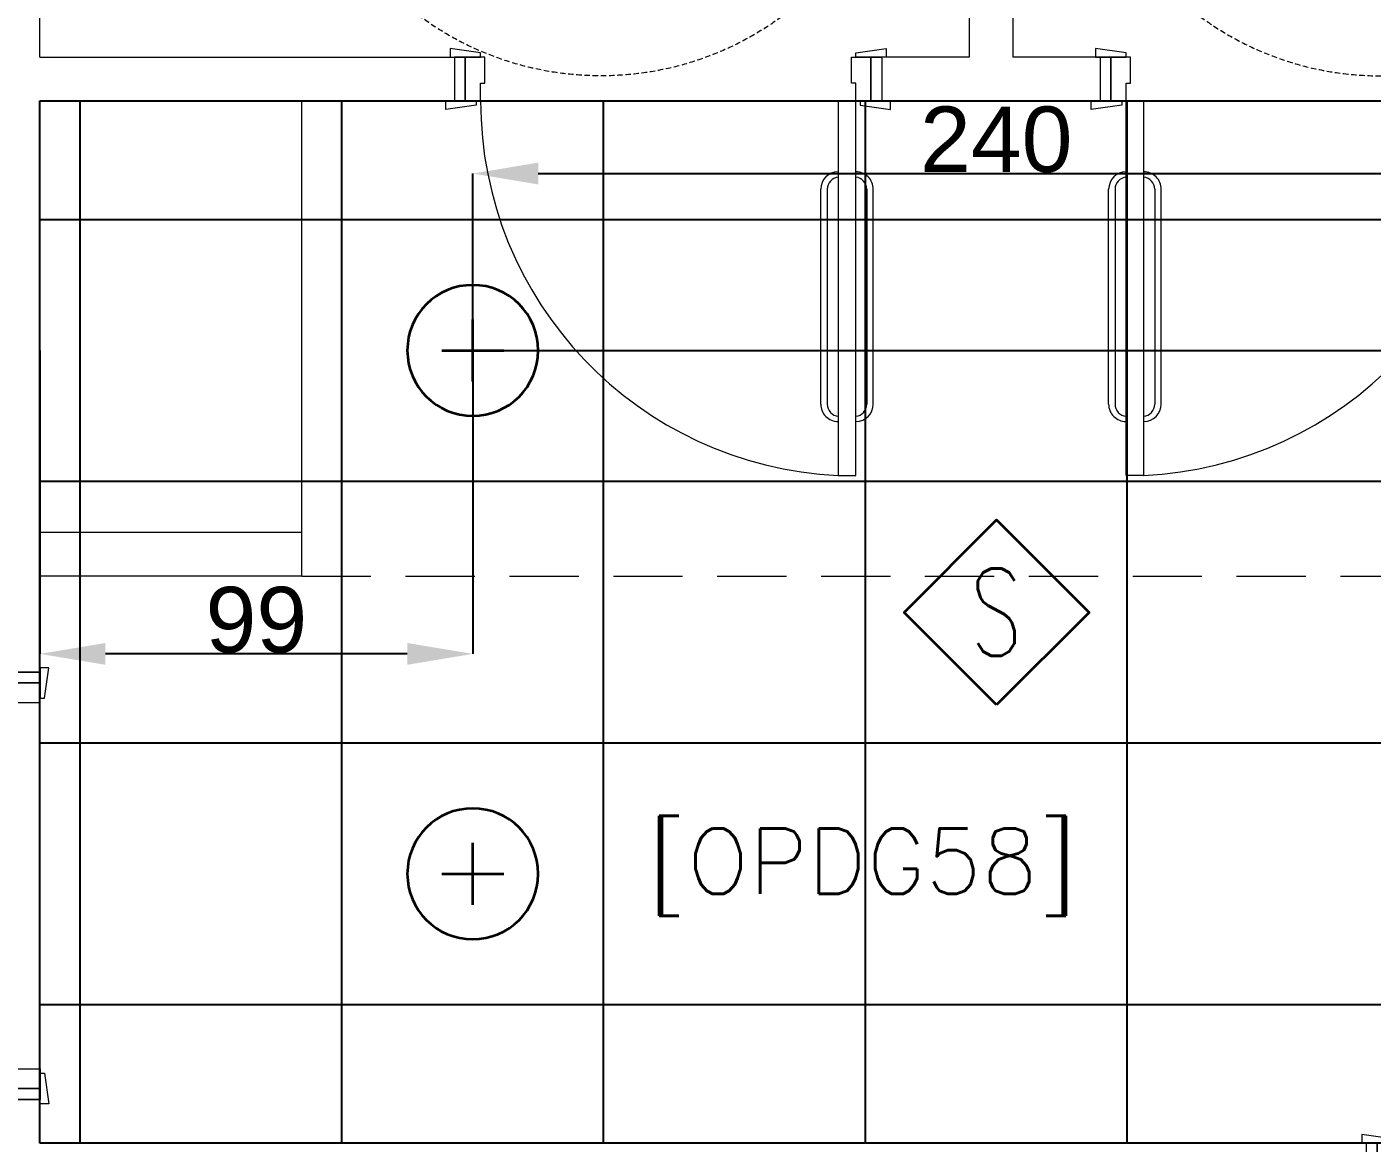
# Model space of a CAD drawing. Header units: inches. Extents: x -12418 to 57169, y -29325 to 19878.
# Drawn here: x 8278 to 11362, y 3883 to 6442 of the extents above; entities that cross this region are included whole.
import ezdxf
from ezdxf.enums import TextEntityAlignment as Align

# ---------------------------------------------------------------- set-up
doc = ezdxf.new("R2010")
doc.units = ezdxf.units.IN
doc.header["$LTSCALE"] = 25
doc.header["$MEASUREMENT"] = 0
doc.header["$PDMODE"] = 3
doc.linetypes.add('00-Ground Floor$0$HIDDEN', pattern=[9.525, 6.35, -3.175])
doc.linetypes.add('00-Ground Floor$0$TRATTEGGIATA', pattern=[0.75, 0.5, -0.25])
doc.layers.get('0').update_dxf_attribs({"color": 8})
doc.layers.get('Defpoints').update_dxf_attribs({"color": 8})
for name, color, linetype, lineweight in [('00-Ground Floor$0$72_EGR_BASE_TEXT', 252, 'Continuous', 5), ('00-Ground Floor$0$LOADING', 253, 'Continuous', 5), ('00-Ground Floor$0$Proj', 251, 'Continuous', 5), ('00-Ground Floor$0$Walls', 251, 'Continuous', 5), ('00-Ground Floor$0$Wooden Joinery', 251, 'Continuous', 5), ('E-DIM', 6, 'Continuous', 18), ('E-LITE-CIRC-NUMB', 6, 'Continuous', 25), ('E-LITE-CLNG @ 100', 150, 'Continuous', 35), ('E-LITE-CTRL', 6, 'Continuous', 25), ('F-ALRM-CLNG @ 100', 33, 'Continuous', 35)]:
    doc.layers.add(name, color=color, linetype=linetype, lineweight=lineweight)
doc.layers.add('00-Ground Floor$0$False Ceiling', color=251, linetype='Continuous')
doc.styles.add('00-Ground Floor$0$SIMPLEX', font='SIMPLEX.shx', dxfattribs={"height": 150})
doc.styles.add('DC_Simplex', font='SIMPLEX.shx', dxfattribs={"width": 0.7})
doc.styles.get("Standard").update_dxf_attribs({"font": 'arial.ttf'})
doc.dimstyles.get("Standard").update_dxf_attribs({"dimtxt": 150, "dimasz": 150, "dimexe": 0.18, "dimexo": 0.0625, "dimgap": 1, "dimtad": 1, "dimdec": 0, "dimlfac": 0.1, "dimzin": 0, "dimdsep": 46, "dimtxsty": 'Standard', "dimcen": 0.09, "dimclrd": 256, "dimclrt": 7, "dimadec": 0, "dimazin": 0, "dimtfac": 1, "dimtdec": 0, "dimtofl": 0, "dimtmove": 0, "dimatfit": 3, "dimfxl": 1, "dimtolj": 1, "dimtzin": 0, "dimarcsym": 0})

# ---------------------------------------------------------------- blocks, each defined once
blk = doc.blocks.new('00-Ground Floor$0$A$C72370EFE')
at = {"layer": '00-Ground Floor$0$Wooden Joinery'}
for p, q in [((-0.01, -0.03), (-0.01, -0.07)), ((0, -0.03), (-0.01, -0.03)), ((0.04, -0.03), (0.05, -0.03)), ((0.05, -0.03), (0.05, -0.07)), ((-0.01, -0.04), (-0.02, -0.04)), ((-0.01, -0.06), (-0.02, -0.06)), ((0.05, -0.04), (0.06, -0.04)), ((0.05, -0.06), (0.06, -0.06)), ((-0.05, -0.07), (-0.05, -0.16)), ((-0.03, -0.07), (-0.03, -0.16)), ((0, -0.07), (-0.01, -0.07)), ((0.04, -0.07), (0.05, -0.07)), ((0.07, -0.07), (0.07, -0.16)), ((0.09, -0.07), (0.09, -0.16)), ((-0.01, -0.17), (-0.02, -0.17)), ((-0.01, -0.17), (-0.01, -0.19)), ((0.05, -0.17), (0.06, -0.17)), ((0.05, -0.17), (0.05, -0.19)), ((-0.01, -0.19), (-0.02, -0.19)), ((0.05, -0.19), (0.06, -0.19))]:
    blk.add_line(p, q, dxfattribs=at)
for centre, radius, start, end in [((-0.02, -0.07), 0.03, 90, 180), ((-0.02, -0.07), 0.01, 90, 180), ((0.06, -0.07), 0.03, 0, 90), ((0.06, -0.07), 0.01, 0, 90), ((-0.02, -0.16), 0.03, 180, 270), ((-0.02, -0.16), 0.01, 180, 270), ((0.06, -0.16), 0.01, 270, 0), ((0.06, -0.16), 0.03, 270, 0)]:
    blk.add_arc(centre, radius, start, end, dxfattribs=at)
blk = doc.blocks.new('00-Ground Floor$0$A$C5DAD61B4')
at = {"layer": '00-Ground Floor$0$Wooden Joinery'}
for points in [[(80, 959.1), (80, 969.1), (10, 979.1), (10, 959.1)], [(940, 959.1), (940, 969.1), (1010, 979.1), (1010, 959.1)], [(70, 859.1), (70, 849.1), (0, 839.1), (0, 859.1)], [(120, 859.1), (120, 0), (80, 0), (80, 859.1)], [(950, 859.1), (950, 849.1), (1020, 839.1), (1020, 859.1)]]:
    blk.add_lwpolyline(points, close=True, dxfattribs=at)
for points in [[(45, 859.1), (45, 959.1), (20, 959.1), (20, 859.1), (45, 859.1)], [(45, 859.1), (80, 859.1), (80, 899.1), (90, 899.1), (90, 959.1), (45, 959.1), (45, 859.1)], [(975, 859.1), (940, 859.1), (940, 899.1), (930, 899.1), (930, 959.1), (975, 959.1), (975, 859.1)], [(975, 859.1), (975, 959.1), (1000, 959.1), (1000, 859.1), (975, 859.1)]]:
    blk.add_lwpolyline(points, dxfattribs=at)
blk.add_arc((80, 859.1), 860, 272.666, 0, dxfattribs=at)
at = {"layer": '00-Ground Floor$0$Wooden Joinery', "xscale": 999.9999999998854, "yscale": 999.9999999998854, "zscale": 999.9999999998854, "rotation": 180}
blk.add_blockref('00-Ground Floor$0$A$C72370EFE', (120, 0), dxfattribs=at)
blk = doc.blocks.new('00-Ground Floor$0$Wheelchair')
for p, q in [((9688.8, 4580.4), (9636.3, 4519)), ((9688.8, 4580.4), (9913.2, 4363.8)), ((9695.9, 4532.4), (9716, 4554.1)), ((9647.3, 4524.1), (9584.2, 4494.7)), ((9709.9, 4426.2), (9647.3, 4524.1)), ((9695.9, 4532.4), (9738.4, 4489.9)), ((9762.6, 4492.4), (9766.7, 4505.2)), ((9584.2, 4494.7), (9568.2, 4476.7)), ((9568.2, 4476.7), (9665.9, 4393.6)), ((9698.4, 4444.2), (9735.9, 4492.5)), ((9738.4, 4489.9), (9752.5, 4485)), ((9752.5, 4485), (9762.6, 4492.4)), ((9968.8, 4285), (9757.7, 4488.8)), ((9586.8, 4461), (9580.1, 4453.2)), ((9580.1, 4453.2), (9656.4, 4390)), ((9709.9, 4426.2), (9663.7, 4398.5)), ((9779.1, 4383.2), (9709.9, 4426.2)), ((9900.5, 4350.6), (9959.2, 4411.4)), ((9959.2, 4411.4), (10010.4, 4361.2)), ((9656.4, 4390), (9661.8, 4397.1)), ((9665.9, 4393.6), (9695.8, 4341.1)), ((9759.9, 4375.2), (9778.4, 4384.2)), ((9778.4, 4384.2), (9904.8, 4281.6)), ((9933.8, 4386.5), (9932, 4388.3)), ((9934.6, 4342.8), (9980.6, 4390.4)), ((9951.7, 4408.7), (9954.5, 4406)), ((9975.8, 4385.5), (10035.6, 4327.8)), ((9426, 4292.7), (9452.6, 4357.1)), ((9452.6, 4357.1), (9469.8, 4373.8)), ((9469.8, 4373.8), (9557.2, 4280)), ((9486.4, 4356), (9493.9, 4363)), ((9493.9, 4363), (9560.4, 4289.7)), ((9759.9, 4375.2), (9711.9, 4320.3)), ((9732.8, 4330.6), (9756, 4349.7)), ((9756, 4349.7), (9802, 4345.5)), ((9934.3, 4342.8), (9906.5, 4356.1)), ((9950.7, 4359.5), (9980.6, 4330.3)), ((10015.9, 4307.3), (9956.1, 4365)), ((10010.4, 4361.2), (10005.8, 4356.5)), ((9695.8, 4341.1), (9709.9, 4321.7)), ((9751.1, 4275.1), (9711.9, 4320.3)), ((9732.8, 4330.6), (9727.3, 4319.9)), ((9778.1, 4291.7), (9727.3, 4319.9)), ((9802, 4345.5), (9893.6, 4285.1)), ((9934.7, 4342.9), (10054.3, 4227.4)), ((9980.6, 4330.3), (9986.1, 4336)), ((9371.6, 4248.8), (9430.7, 4303.9)), ((9526.6, 4234.6), (9426, 4292.7)), ((9560.4, 4289.7), (9553.6, 4283.9)), ((9775.8, 4283), (9778.1, 4291.7)), ((9890.5, 4287.2), (9880.7, 4247.5)), ((9966.8, 4282.3), (9975.4, 4291.3)), ((9975.4, 4291.3), (9984.9, 4294.4)), ((10121.6, 4286.3), (10128.5, 4293.5)), ((10128.5, 4293.5), (10506.2, 3929)), ((9526.6, 4234.6), (9552.2, 4282)), ((9557.2, 4280), (9611, 4252.4)), ((9770.8, 4244.3), (9751.1, 4275.1)), ((9789, 4271.5), (9775.8, 4283)), ((9836.1, 4243.1), (9789, 4271.5)), ((9891.8, 4246.6), (9904.8, 4281.6)), ((9893.6, 4285.1), (9904.8, 4281.6)), ((9904.8, 4281.6), (9992.8, 4255.2)), ((9964, 4272.7), (9966.8, 4282.3)), ((9977.3, 4259.9), (9964, 4272.7)), ((9967.7, 4265.7), (9965.5, 4263.4)), ((10183.1, 4143.7), (10063.9, 4258.7)), ((10489.5, 3888.5), (10084.1, 4279.7)), ((10129.9, 4278.3), (10109.5, 4257.2)), ((10137.1, 4271.4), (10116.7, 4250.3)), ((10121.6, 4286.3), (10499.3, 3921.8)), ((9371.6, 4248.8), (9598.1, 4034.2)), ((9419.9, 4243.9), (9399.1, 4222.7)), ((9419.9, 4243.9), (9464.3, 4203.2)), ((9508.1, 4245.3), (9461.6, 4205.7)), ((9572.7, 4167.4), (9526.6, 4234.6)), ((9579.9, 4186.9), (9632.5, 4237.3)), ((9611, 4252.4), (9631.1, 4239.2)), ((9679.4, 4200.1), (9632.5, 4237.3)), ((9989.6, 3975.8), (9770.8, 4244.3)), ((9879.4, 4247.6), (9836.1, 4243.1)), ((9891.8, 4246.6), (9879.4, 4247.6)), ((9966.5, 4198.9), (9891.8, 4246.6)), ((9992.8, 4255.2), (10043.4, 4233.2)), ((10043.4, 4233.2), (10099.8, 4203.2)), ((9464.3, 4203.2), (9469.8, 4189.4)), ((9623.1, 4216), (9605.2, 4191.9)), ((9623.1, 4216), (9633.6, 4221.9)), ((9664, 4172.4), (9633.6, 4221.9)), ((9711.1, 4181.9), (9679.4, 4200.1)), ((10005.5, 4168.6), (9966.5, 4198.9)), ((10099.8, 4203.2), (10116.9, 4183)), ((9462.9, 4179), (9450.3, 4174.3)), ((9469.8, 4189.4), (9462.9, 4179)), ((9679.2, 3982.3), (9466.2, 4184.1)), ((9579.9, 4186.9), (9571.7, 4168)), ((9571.7, 4168), (9679.8, 4046.3)), ((9605.2, 4191.9), (9611.4, 4146.2)), ((9672.6, 4175.1), (9664, 4172.4)), ((9684.7, 4162.4), (9672.6, 4175.1)), ((9989.1, 3975.3), (9711.1, 4181.9)), ((10047.5, 4143.9), (10005.5, 4168.6)), ((10087.4, 4131), (10130.2, 4164)), ((10116.9, 4183), (10155.6, 4163.8)), ((10130.2, 4164), (10120, 4181.2)), ((10155.6, 4163.8), (10251.2, 4093.6)), ((9611.4, 4146.2), (9675.8, 4057.3)), ((9715.1, 4116.7), (9684.7, 4162.4)), ((9851.9, 4142.1), (9833.2, 4122.2)), ((9849, 4139.2), (9835.9, 4124.9)), ((10087.4, 4131), (10047.5, 4143.9)), ((9712.6, 4073.2), (9715.1, 4116.7)), ((9816.8, 4105.4), (9835.9, 4124.9)), ((10135, 4071.7), (10087.4, 4131)), ((9673.6, 4060.4), (9712.8, 4071.9)), ((9714.2, 4060.8), (9712.6, 4073.2)), ((10097.7, 4073.5), (9997.2, 3968.1)), ((10187.6, 4070.2), (10097.7, 4073.5)), ((10204.7, 4088.4), (10101.2, 3978.7)), ((10251.2, 4093.6), (10204.7, 4088.4)), ((10251.2, 4093.6), (10275.8, 4069.8)), ((9610.7, 4047.5), (9552.6, 3986.2)), ((9619.9, 4014.1), (9605.4, 4041.3)), ((9675.8, 4057.3), (9679.8, 4046.3)), ((9714.2, 4060.8), (9679.8, 4046.3)), ((9679.8, 4046.3), (9710.1, 3959.6)), ((9765.1, 3988.4), (9714.2, 4060.8)), ((10275.8, 4069.8), (10283, 4047)), ((10283, 4047), (10281.4, 4032.7)), ((10469.2, 3867.5), (10283.1, 4047.1)), ((9576.3, 4012.7), (9574.4, 4014.4)), ((9619.9, 4013.8), (9574.4, 3965.8)), ((9619.9, 4013.8), (9740.6, 3899.4)), ((10281.4, 4032.7), (10176, 3886.7)), ((10271, 4018.3), (10309.2, 3981.4)), ((9552.6, 3986.2), (9605, 3937.3)), ((9554.9, 3993.8), (9557.7, 3991.1)), ((9659, 3934.2), (9598.7, 3991.4)), ((9604, 3997), (9634.5, 3968.4)), ((9681.9, 3984.4), (9673.3, 3975.3)), ((9691.3, 3987.6), (9681.9, 3984.4)), ((9704.7, 3974.8), (9691.3, 3987.6)), ((9698.5, 3984.2), (9700.7, 3986.4)), ((9797.1, 3950.8), (9765.1, 3988.4)), ((10101.2, 3978.7), (10059.8, 3939.5)), ((10101.2, 3978.7), (10167.6, 3911)), ((10294.8, 3967.5), (10259.1, 4001.9)), ((10310.6, 3982.9), (10291.2, 3962.7)), ((10389.2, 3907.1), (10310.6, 3982.9)), ((9579.2, 3970.8), (9639.5, 3913.6)), ((9634.5, 3968.4), (9629, 3962.7)), ((9673.3, 3975.3), (9670.6, 3965.7)), ((9710.1, 3959.6), (9734.3, 3910)), ((9823.7, 3909.9), (9797.1, 3950.8)), ((9896.3, 3862.9), (9997.1, 3968)), ((9989.1, 3975.3), (9986.9, 3977.9)), ((10002.4, 3961.7), (9989.1, 3975.3)), ((9993.9, 3948), (9991.2, 3909.5)), ((10002.4, 3961.7), (9993.9, 3948)), ((9997.1, 3968.1), (9995.9, 3966.7)), ((10002.4, 3961.7), (10003.2, 3962.2)), ((10003.8, 3963), (10017, 3972.2)), ((10017, 3972.2), (10055.4, 3976.6)), ((10055.4, 3976.6), (10092.1, 3970.4)), ((10291.2, 3962.7), (10369.7, 3886.9)), ((9605, 3937.3), (9609.5, 3942)), ((10491.3, 3929.5), (10470.9, 3908.4)), ((10499.3, 3921.8), (10506.2, 3929)), ((9830, 3774.5), (9709.7, 3888.4)), ((9734.3, 3910), (9766.8, 3855.1)), ((9838.4, 3870.6), (9823.7, 3909.9)), ((9991.2, 3909.5), (9999, 3873.1)), ((9991.2, 3863.6), (10028.5, 3906.8)), ((10369.7, 3886.9), (10389.2, 3907.1)), ((9689.7, 3867.2), (10098.6, 3479.7)), ((9766.8, 3855.1), (9787.8, 3838.9)), ((9838.4, 3870.6), (9807.3, 3826.4)), ((9899.8, 3825.8), (9838.4, 3870.6)), ((9886.2, 3755.3), (9991.2, 3863.6)), ((9903.6, 3773.2), (9896.3, 3862.9)), ((9991.2, 3863.6), (10061.7, 3800.3)), ((9684.7, 3829.6), (9677.9, 3822.3)), ((9684.7, 3829.6), (10065.8, 3468.5)), ((9693.1, 3821.6), (9713.3, 3842.9)), ((9700.4, 3814.7), (9720.5, 3836)), ((9787.8, 3838.9), (9808.6, 3801)), ((9807.3, 3826.4), (9789.7, 3835.8)), ((9677.9, 3822.3), (10058.9, 3461.2)), ((9808.6, 3801), (9883.1, 3708.7)), ((9945.2, 3681.2), (10086.4, 3793)), ((9883.1, 3708.7), (9886.2, 3755.3)), ((9883.1, 3708.7), (9907.9, 3685.2)), ((10011, 3670.7), (9975, 3704.8)), ((9907.9, 3685.2), (9931, 3679)), ((10118.7, 3500.9), (9930.9, 3678.8)), ((9931, 3679), (9945.2, 3681.2)), ((9959.2, 3692.3), (9997.7, 3655.7)), ((9996.3, 3654.2), (10015.6, 3674.6)), ((10015.6, 3674.6), (10094.8, 3599.5)), ((10075.5, 3579.1), (9996.3, 3654.2)), ((10094.8, 3599.5), (10075.5, 3579.1)), ((10057.7, 3476.1), (10077.9, 3497.4)), ((10065.8, 3468.5), (10058.9, 3461.2))]:
    blk.add_line(p, q)
at = {"color": 30, "linetype": '00-Ground Floor$0$TRATTEGGIATA'}
blk.add_circle((9928.9, 4043.3), 700, dxfattribs=at)
for centre, radius, start, end in [((9941.8, 4398.5), 14.2, 46.0147, 226.0147), ((10025.7, 4317.5), 14.2, 226.0147, 46.0147), ((10074, 4269.2), 14.6, 46.0147, 226.0147), ((9564.6, 4004.1), 14.2, 46.5424, 226.5424), ((9694.4, 4260), 626.4, 320.2511, 335.2615), ((9694.4, 4260), 616.4, 321.5411, 333.0972), ((9649.3, 3923.9), 14.2, 226.5424, 46.5424), ((9699.7, 3877.8), 14.6, 46.5424, 226.5424), ((10097.1, 3872.9), 80.1, 316.0147, 28.3763), ((10479.4, 3878), 14.6, 226.0147, 46.0147), ((9692, 4257.4), 626.4, 297.2956, 312.306), ((10096.6, 3872.4), 80.1, 244.1807, 316.5424), ((9692, 4257.4), 616.4, 299.4599, 311.0159), ((10108.7, 3490.3), 14.6, 226.5424, 46.5424)]:
    blk.add_arc(centre, radius, start, end)
blk = doc.blocks.new('00-Ground Floor$0$A$Ce9e1c4c3')
at = {"layer": '00-Ground Floor$0$False Ceiling', "color": 254}
for p, q in [((-91692.1, 6272.6, 0), (-87332.1, 6272.6, 0)), ((-91692.1, 3882.6, 0), (-91692.1, 6272.6, 0)), ((-87332.1, 3882.6, 0), (-91692.1, 3882.6, 0))]:
    blk.add_line(p, q, dxfattribs=at)
at = {"layer": '00-Ground Floor$0$False Ceiling', "color": 254, "linetype": 'Continuous'}
for p, q in [((-91600, 3882.6), (-91600, 6272.6)), ((-91000, 3882.6), (-91000, 6272.6)), ((-90400, 3882.6), (-90400, 6272.6)), ((-89800, 3882.6), (-89800, 6272.6)), ((-89200, 3882.6), (-89200, 6272.6)), ((-91692.1, 6000), (-87332.1, 6000)), ((-91692.1, 5400), (-87332.1, 5400)), ((-91692.1, 4800), (-87332.1, 4800)), ((-91692.1, 4200), (-87332.1, 4200))]:
    blk.add_line(p, q, dxfattribs=at)
blk = doc.blocks.new('00-Ground Floor')
at = {"layer": '00-Ground Floor$0$Proj', "linetype": '00-Ground Floor$0$HIDDEN'}
blk.add_line((8907.9, 5182.6, 0), (12067.9, 5182.6, 0), dxfattribs=at)
at = {"layer": '00-Ground Floor$0$Walls'}
for p, q in [((8307.9, 6372.6, 0), (8307.9, 8572.6, 0)), ((10437.9, 8572.6, 0), (10437.9, 6372.6, 0)), ((10537.9, 8572.6, 0), (10537.9, 6372.6, 0)), ((8307.9, 6372.6, 0), (9257.9, 6372.6, 0)), ((9257.9, 6372.6, 0), (9257.9, 6272.6, 0)), ((10437.9, 6372.6, 0), (10237.9, 6372.6, 0)), ((10237.9, 6372.6, 0), (10237.9, 6272.6, 0)), ((10737.9, 6372.6, 0), (10537.9, 6372.6, 0)), ((10737.9, 6372.6, 0), (10737.9, 6272.6, 0)), ((8307.9, 6272.6, 0), (9257.9, 6272.6, 0)), ((8307.9, 5282.6, 0), (8307.9, 6272.6, 0)), ((10737.9, 6272.6, 0), (10237.9, 6272.6, 0)), ((8907.9, 5282.6, 0), (8307.9, 5282.6, 0)), ((8907.9, 5182.6, 0), (8907.9, 5282.6, 0)), ((8907.9, 5182.6, 0), (8307.9, 5182.6, 0)), ((8307.9, 5182.6, 0), (8307.9, 4962.6, 0)), ((8207.9, 4962.6, 0), (8307.9, 4962.6, 0)), ((8207.9, 3982.6, 0), (8307.9, 3982.6, 0)), ((8307.9, 3882.6, 0), (8307.9, 3982.6, 0)), ((8307.9, 3882.6, 0), (11347.9, 3882.6, 0))]:
    blk.add_line(p, q, dxfattribs=at)
at = {"layer": '00-Ground Floor$0$Wooden Joinery'}
for p, q in [((8907.9, 5282.6, 0), (8907.9, 6272.6, 0)), ((10097.6, 5576.8, 0), (10097.6, 6069.6, 0)), ((10112.5, 6069.6, 0), (10112.5, 5576.8, 0)), ((10203.3, 6069.6, 0), (10203.3, 5576.8, 0)), ((10218.2, 5576.8, 0), (10218.2, 6069.6, 0)), ((10757.6, 5576.8, 0), (10757.6, 6069.6, 0)), ((10772.6, 6069.6, 0), (10772.6, 5576.8, 0)), ((10863.4, 6069.6, 0), (10863.4, 5576.8, 0)), ((10878.3, 5576.8, 0), (10878.3, 6069.6, 0))]:
    blk.add_line(p, q, dxfattribs=at)
at = {"layer": '00-Ground Floor$0$Wooden Joinery', "elevation": 0}
for points in [[(9317.9, 6372.6), (9317.9, 6382.6), (9247.9, 6392.6), (9247.9, 6372.6)], [(10177.9, 6372.6), (10177.9, 6382.6), (10247.9, 6392.6), (10247.9, 6372.6)], [(10797.9, 6372.6), (10797.9, 6382.6), (10727.9, 6392.6), (10727.9, 6372.6)], [(9307.9, 6272.6), (9307.9, 6262.6), (9237.9, 6252.6), (9237.9, 6272.6)], [(10137.9, 6272.6), (10137.9, 5413.5), (10177.9, 5413.5), (10177.9, 6272.6)], [(10187.9, 6272.6), (10187.9, 6262.6), (10257.9, 6252.6), (10257.9, 6272.6)], [(10787.9, 6272.6), (10787.9, 6262.6), (10717.9, 6252.6), (10717.9, 6272.6)], [(10837.9, 6272.6), (10837.9, 5413.5), (10797.9, 5413.5), (10797.9, 6272.6)]]:
    blk.add_lwpolyline(points, close=True, dxfattribs=at)
for points in [[(9282.9, 6272.6), (9282.9, 6372.6), (9257.9, 6372.6), (9257.9, 6272.6), (9282.9, 6272.6)], [(9282.9, 6272.6), (9317.9, 6272.6), (9317.9, 6312.6), (9327.9, 6312.6), (9327.9, 6372.6), (9282.9, 6372.6), (9282.9, 6272.6)], [(10237.9, 6272.6), (10177.9, 6272.6), (10177.9, 6312.6), (10167.9, 6312.6), (10167.9, 6372.6), (10212.9, 6372.6), (10212.9, 6272.6)], [(10212.9, 6272.6), (10212.9, 6372.6), (10237.9, 6372.6), (10237.9, 6272.6)], [(10762.9, 6272.6), (10762.9, 6372.6), (10737.9, 6372.6), (10737.9, 6272.6), (10797.9, 6272.6)], [(10797.9, 6272.6), (10797.9, 6312.6), (10807.9, 6312.6), (10807.9, 6372.6), (10762.9, 6372.6), (10762.9, 6272.6)]]:
    blk.add_lwpolyline(points, dxfattribs=at)
at = {"layer": '00-Ground Floor$0$Wooden Joinery'}
for centre, radius, start, end in [((10177.9, 6272.6, 0), 860, 180, 267.334), ((10797.9, 6272.6, 0), 860, 272.666, 0), ((10137.4, 6069.6, 0), 39.8, 89.9998, 179.9998), ((10178.4, 6069.6, 0), 39.8, 0.0002, 90.0002), ((10797.5, 6069.6, 0), 39.8, 89.9998, 179.9998), ((10838.5, 6069.6, 0), 39.8, 0.0002, 90.0002), ((10140.4, 6069.6, 0), 27.9, 95.0254, 179.9998), ((10175.4, 6069.6, 0), 27.9, 0.0002, 84.8316), ((10800.4, 6069.6, 0), 27.9, 95.1684, 179.9998), ((10835.5, 6069.6, 0), 27.9, 0.0002, 84.9746), ((10137.4, 5576.8, 0), 39.8, 179.9998, 269.9998), ((10140.4, 5576.8, 0), 27.9, 179.9998, 264.9746), ((10175.4, 5576.8, 0), 27.9, 275.1684, 0.0002), ((10178.4, 5576.8, 0), 39.8, 270.0002, 0.0002), ((10797.5, 5576.8, 0), 39.8, 179.9998, 269.9998), ((10800.4, 5576.8, 0), 27.9, 179.9998, 264.8316), ((10835.5, 5576.8, 0), 27.9, 275.0254, 0.0002), ((10838.5, 5576.8, 0), 39.8, 270.0002, 0.0002)]:
    blk.add_arc(centre, radius, start, end, dxfattribs=at)
at = {"layer": '00-Ground Floor$0$False Ceiling', "color": 254}
blk.add_blockref('00-Ground Floor$0$A$Ce9e1c4c3', (100000, 0), dxfattribs=at)
at = {"layer": '00-Ground Floor$0$LOADING', "rotation": 90.00000000000001}
blk.add_blockref('00-Ground Floor$0$Wheelchair', (13637.2, -2899.3, 0), dxfattribs=at)
at = {"layer": '00-Ground Floor$0$LOADING', "xscale": -1, "rotation": 270}
blk.add_blockref('00-Ground Floor$0$Wheelchair', (7338.6, -2899.3, 0), dxfattribs=at)
at = {"layer": '00-Ground Floor$0$Wooden Joinery', "xscale": -1, "rotation": 270}
blk.add_blockref('00-Ground Floor$0$A$C5DAD61B4', (7348.9, 3962.6, 0), dxfattribs=at)
at = {"layer": '00-Ground Floor$0$Wooden Joinery', "xscale": -1}
blk.add_blockref('00-Ground Floor$0$A$C5DAD61B4', (12347.9, 2923.5, 0), dxfattribs=at)
at = {"layer": '00-Ground Floor$0$72_EGR_BASE_TEXT', "insert": (10193.3, 4604, 0), "char_height": 150, "attachment_point": 2, "style": '00-Ground Floor$0$SIMPLEX'}
blk.add_mtext('[OPDG58]', dxfattribs=at)
blk = doc.blocks.new('DC_LT-CL-Point')
for p, q in [((0, -0.711), (0, 0.711)), ((0.711, 0), (-0.711, 0))]:
    blk.add_line(p, q)
blk.add_circle((0, 0), 1.5)
at = {"layer": 'E-LITE-CIRC-NUMB', "style": 'DC_Simplex', "width": 0.7, "flags": 8}
blk.add_attdef('CIRCUIT', text='', height=2, rotation=360, dxfattribs=at).set_placement((-3.364, 1.5), align=Align.RIGHT)
at = {"layer": 'E-LITE-CTRL', "style": 'DC_Simplex', "width": 0.7, "flags": 8}
blk.add_attdef('CONTROL', (3.364, -3.498), '', height=2, rotation=360, dxfattribs=at)
blk = doc.blocks.new('A$C5CF53093')
blk.add_lwpolyline([(0, -212.1), (-212.1, 0), (0, 212.1), (212.1, 0)], close=True)
blk = doc.blocks.new('*U206')
at = {"xscale": 0.01, "yscale": 0.01, "zscale": 0.01}
blk.add_blockref('A$C5CF53093', (0.007, -0.007), dxfattribs=at)
at = {"color": 6, "style": 'DC_Simplex', "width": 0.7, "flags": 8}
blk.add_attdef('TYPE', text='', height=2, rotation=360, dxfattribs=at).set_placement((0, 0), align=Align.MIDDLE_CENTER)
blk = doc.blocks.new('*D246')
at = {"layer": 'Defpoints', "color": 0, "transparency": 16777216}
for p in [(11700, 6105.6), (9300, 5700), (11700, 5700)]:
    blk.add_point(p, dxfattribs=at)
at = {"layer": 'E-DIM', "color": 0, "lineweight": -2, "transparency": 16777216}
for p, q in [((9300, 5700.1), (9300, 6105.8)), ((11700, 5700.1), (11700, 6105.8))]:
    blk.add_line(p, q, dxfattribs=at)
at = {"layer": 'E-DIM', "lineweight": -2, "transparency": 16777216}
blk.add_line((9450, 6105.6), (11550, 6105.6), dxfattribs=at)
at = {"layer": 'E-DIM', "transparency": 16777216}
for points in [[(9450, 6130.6), (9450, 6080.6), (9300, 6105.6)], [(11550, 6130.6), (11550, 6080.6), (11700, 6105.6)]]:
    blk.add_solid(points, dxfattribs=at)
at = {"layer": 'E-DIM', "color": 7, "transparency": 16777216, "insert": (10500, 6183.2), "char_height": 150, "attachment_point": 5}
blk.add_mtext('\\A1;240', dxfattribs=at)
blk = doc.blocks.new('*D406')
at = {"layer": 'Defpoints', "color": 0, "transparency": 16777216}
for p in [(8307.9, 5700), (9300, 5700), (8307.9, 5004.2)]:
    blk.add_point(p, dxfattribs=at)
at = {"layer": 'E-DIM', "color": 0, "lineweight": -2, "transparency": 16777216}
for p, q in [((8307.9, 5699.9), (8307.9, 5004)), ((9300, 5699.9), (9300, 5004))]:
    blk.add_line(p, q, dxfattribs=at)
at = {"layer": 'E-DIM', "lineweight": -2, "transparency": 16777216}
blk.add_line((9150, 5004.2), (8457.9, 5004.2), dxfattribs=at)
at = {"layer": 'E-DIM', "transparency": 16777216}
for points in [[(8457.9, 5029.2), (8457.9, 4979.2), (8307.9, 5004.2)], [(9150, 5029.2), (9150, 4979.2), (9300, 5004.2)]]:
    blk.add_solid(points, dxfattribs=at)
at = {"layer": 'E-DIM', "color": 7, "transparency": 16777216, "insert": (8804, 5081.8), "char_height": 150, "attachment_point": 5}
blk.add_mtext('\\A1;99', dxfattribs=at)
blk = doc.blocks.new('*D407')
at = {"layer": 'Defpoints', "color": 0, "transparency": 16777216}
for p in [(9300, 6272.6, 0), (12186.4, 6272.6), (9300, 5700)]:
    blk.add_point(p, dxfattribs=at)
at = {"layer": 'E-DIM', "color": 0, "lineweight": -2, "transparency": 16777216}
for p, q in [((9300.1, 6272.6), (12186.6, 6272.6)), ((9300.1, 5700), (12186.6, 5700))]:
    blk.add_line(p, q, dxfattribs=at)
at = {"layer": 'E-DIM', "lineweight": -2, "transparency": 16777216}
blk.add_line((12186.4, 5850), (12186.4, 6122.6), dxfattribs=at)
at = {"layer": 'E-DIM', "transparency": 16777216}
for points in [[(12161.4, 6122.6), (12211.4, 6122.6), (12186.4, 6272.6)], [(12161.4, 5850), (12211.4, 5850), (12186.4, 5700)]]:
    blk.add_solid(points, dxfattribs=at)
at = {"layer": 'E-DIM', "color": 7, "transparency": 16777216, "insert": (12109.2, 5986.3), "char_height": 150, "attachment_point": 5, "rotation": 90}
blk.add_mtext('\\A1;57', dxfattribs=at)

msp = doc.modelspace()

# ---------------------------------------------------------------- block references
msp.add_blockref('00-Ground Floor', (0, 0))
at = {"layer": 'E-LITE-CLNG @ 100', "xscale": -99.99999999999999, "yscale": 99.99999999999999, "zscale": 99.99999999999999}
for p in [(9300, 5700), (9300, 4500)]:
    msp.add_blockref('DC_LT-CL-Point', p, dxfattribs=at)
at = {"layer": 'F-ALRM-CLNG @ 100', "xscale": 100, "yscale": 100, "zscale": 100}
msp.add_blockref('*U206', (10500, 5100), dxfattribs=at).add_auto_attribs({'TYPE': 'S'})

# ---------------------------------------------------------------- dimensions: what is measured, and where the dimension line sits
at = {"layer": 'E-DIM'}
for base, p2, picture, middle in [((11700, 6105.6), (11700, 5700), '*D246', (10500, 6183.2)), ((8307.9, 5004.2), (8307.9, 5700), '*D406', (8804, 5081.8))]:
    dim = msp.add_linear_dim(base=base, p1=(9300, 5700), p2=p2, dimstyle='Standard', dxfattribs=at)
    dim.commit()
    dim.dimension.update_dxf_attribs({"geometry": picture, "text_midpoint": middle})
dim = msp.add_linear_dim(base=(12186.4, 6272.6), p1=(9300, 5700), p2=(9300, 6272.6, 0), angle=90, dimstyle='Standard', dxfattribs=at)
dim.commit()
dim.dimension.update_dxf_attribs({"geometry": '*D407', "text_midpoint": (12109.2, 5986.3)})

doc.saveas('drawing.dxf')
